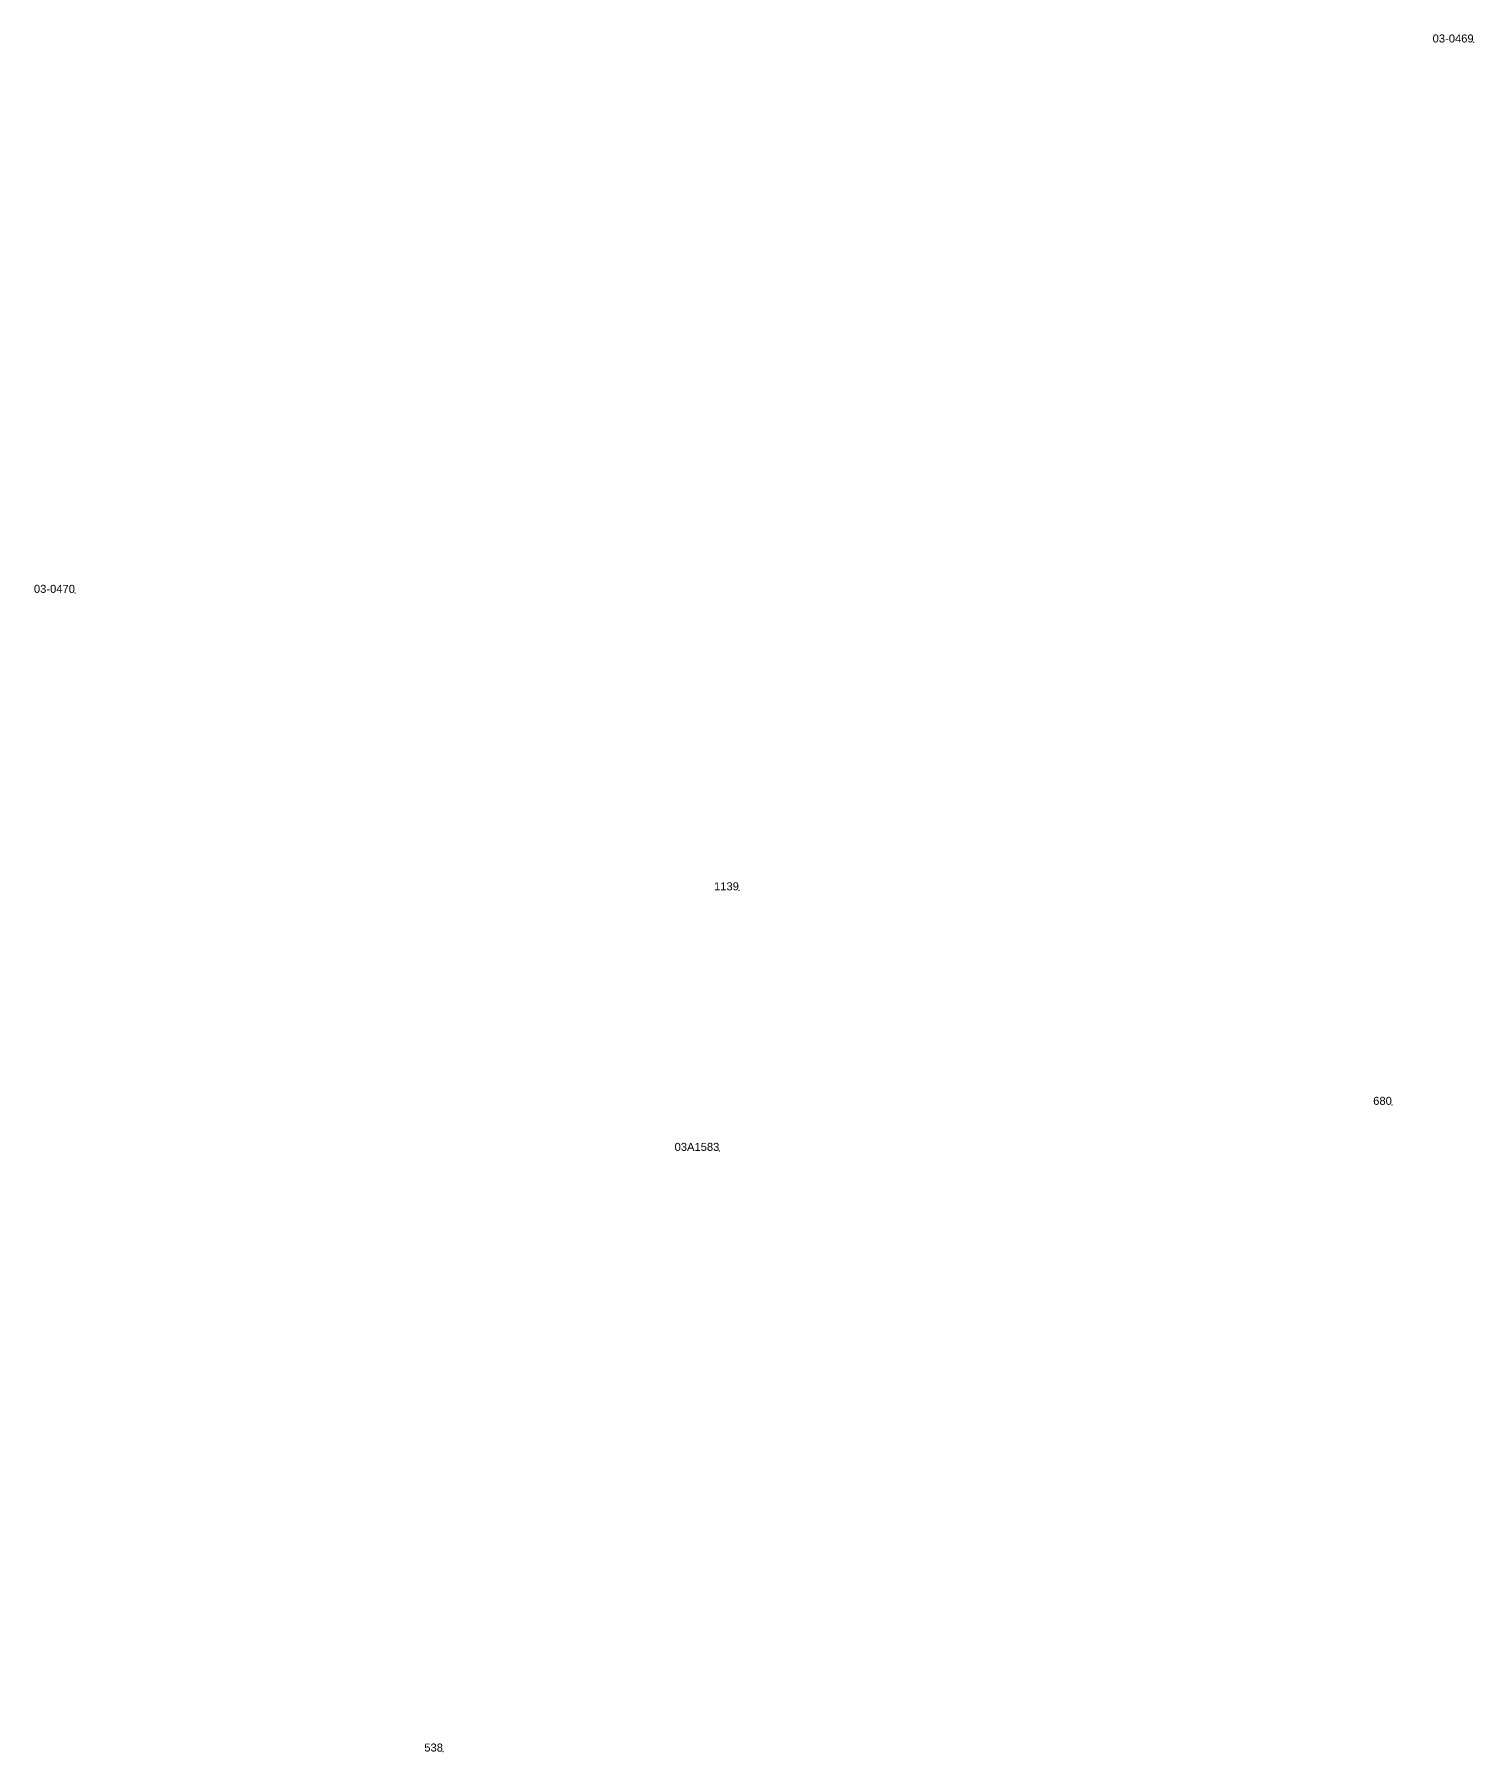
# Model space of a CAD drawing. Header units: metres. Extents: x 5772289 to 7530543, y 5762751 to 5793884.
# Drawn here: x 7525031 to 7525931, y 5788592 to 5789665 of the extents above; entities that cross this region are included whole.
import ezdxf
from ezdxf.enums import TextEntityAlignment as Align

# ---------------------------------------------------------------- set-up
doc = ezdxf.new("R2010")
doc.units = ezdxf.units.M
doc.layers.add('!tele', color=30, linetype='Continuous', lineweight=50)
doc.layers.add('trafo otwock2|Survey_Point_Text_Name', color=7, linetype='Continuous', lineweight=0)
doc.styles.get("Standard").update_dxf_attribs({"font": 'arial.ttf'})

# ---------------------------------------------------------------- blocks, each defined once
blk = doc.blocks.new('trafo otwock2|NULL-flatten-244')
at = {"color": 2, "linetype": 'Continuous', "lineweight": 0}
blk.add_point((0, 0), dxfattribs=at)
blk = doc.blocks.new('trafo otwock2|NULL-flatten-245')
at = {"color": 2, "linetype": 'Continuous', "lineweight": 0}
blk.add_point((0, 0), dxfattribs=at)
blk = doc.blocks.new('trafo otwock2|NULL-flatten-390')
at = {"color": 2, "linetype": 'Continuous', "lineweight": 0}
blk.add_point((0, 0), dxfattribs=at)
blk = doc.blocks.new('trafo otwock2|NULL-flatten-469')
at = {"color": 2, "linetype": 'Continuous', "lineweight": 0}
blk.add_point((0, 0), dxfattribs=at)
blk = doc.blocks.new('trafo otwock2|NULL-flatten-589')
at = {"color": 2, "linetype": 'Continuous', "lineweight": 0}
blk.add_point((0, 0), dxfattribs=at)
blk = doc.blocks.new('trafo otwock2|NULL-flatten-979')
at = {"color": 2, "linetype": 'Continuous', "lineweight": 0}
blk.add_point((0, 0), dxfattribs=at)
blk = doc.blocks.new('trafo otwock2-flatten-1')
at = {"layer": '!tele'}
for name, p in [('trafo otwock2|NULL-flatten-244', (7525930.51703, 5789660.32938)), ('trafo otwock2|NULL-flatten-245', (7525056.56949, 5789316.35721)), ('trafo otwock2|NULL-flatten-979', (7525471.42319, 5789130.43534)), ('trafo otwock2|NULL-flatten-589', (7525879.41073, 5788996.36193)), ('trafo otwock2|NULL-flatten-390', (7525459.21261, 5788967.59098)), ('trafo otwock2|NULL-flatten-469', (7525286.51402, 5788592.18627))]:
    blk.add_blockref(name, p, dxfattribs=at)
at = {"layer": 'trafo otwock2|Survey_Point_Text_Name', "color": 3, "linetype": 'Continuous', "lineweight": 53}
for s, p in [('03-0469', (7525930.51703, 5789660.32938)), ('03-0470', (7525056.56949, 5789316.35721)), ('1139', (7525471.42319, 5789130.43534)), ('680', (7525879.41073, 5788996.36193)), ('03A1583', (7525459.21261, 5788967.59098)), ('538', (7525286.51402, 5788592.18627))]:
    blk.add_text(s, height=5, dxfattribs=at).set_placement(p, align=Align.RIGHT)

msp = doc.modelspace()

# ---------------------------------------------------------------- block references
at = {"layer": '!tele'}
msp.add_blockref('trafo otwock2-flatten-1', (0, 0), dxfattribs=at)

doc.saveas('drawing.dxf')
